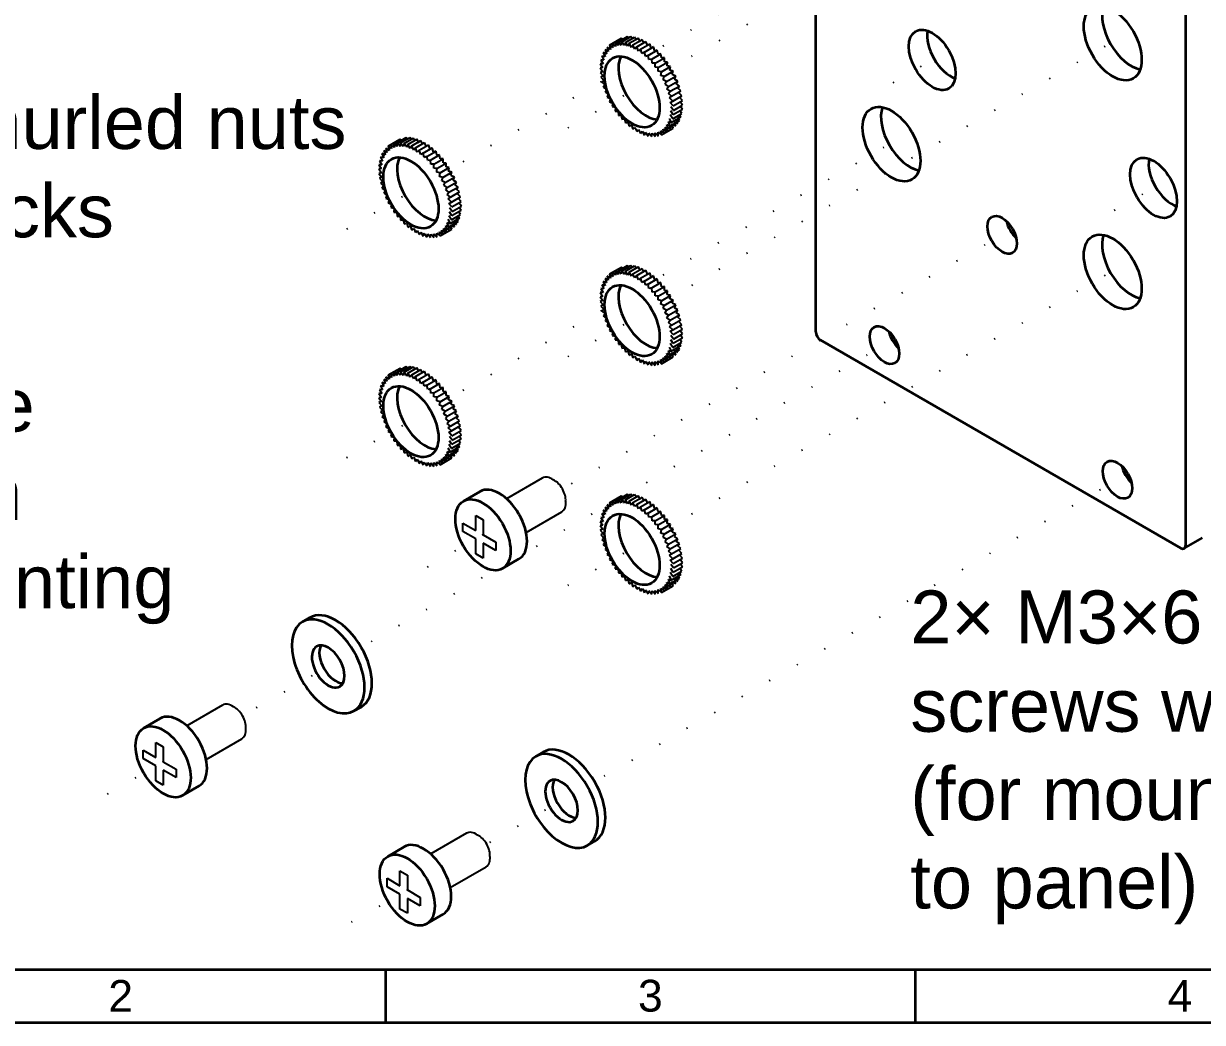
# Model space of a CAD drawing. Header units: millimetres. Extents: x 10 to 410, y 10 to 287.
# Drawn here: x 80.8 to 192.1, y 10 to 104.3 of the extents above; entities that cross this region are included whole.
import ezdxf

# ---------------------------------------------------------------- set-up
doc = ezdxf.new("R2010")
doc.units = ezdxf.units.MM
doc.linetypes.add('ACAD_ISO07W100', pattern=[3, 0.1, -2.9])
for name, color, linetype, lineweight, true_color in [('assembly lines', 14, 'ACAD_ISO07W100', 25, 0x800000), ('details', 7, 'Continuous', 25, 0x000000), ('frame', 5, 'Continuous', 35, 0x0000ff), ('holes', 7, 'Continuous', 35, 0x000000), ('notes', 94, 'Continuous', 25, 0x008000), ('outlines', 7, 'Continuous', 35, 0x000000)]:
    doc.layers.add(name, color=color, linetype=linetype, lineweight=lineweight, true_color=true_color)
doc.styles.add('textstyle14', font='')
doc.styles.add('textstyle16', font='')
doc.styles.add('textstyle18', font='')
doc.styles.add('textstyle31', font='')
doc.styles.add('textstyle32', font='')
doc.styles.add('textstyle33', font='')
doc.styles.get('textstyle14').set_extended_font_data('Nimbus Sans L')
doc.styles.get('textstyle16').set_extended_font_data('Nimbus Sans L')
doc.styles.get('textstyle18').set_extended_font_data('Nimbus Sans L')
doc.styles.get('textstyle31').set_extended_font_data('Nimbus Sans L')
doc.styles.get('textstyle32').set_extended_font_data('Nimbus Sans L')
doc.styles.get('textstyle33').set_extended_font_data('Nimbus Sans L')

msp = doc.modelspace()

# ---------------------------------------------------------------- linework, layer by layer
at = {"layer": 'assembly lines'}
for p, q in [((185.53, 125.19), (141.87, 99.98)), ((164.65, 115.66), (140.41, 101.66)), ((185.53, 103.6), (141.87, 78.38)), ((168.17, 101.72), (160.71, 97.42)), ((135.38, 98.76), (120.98, 90.44)), ((140.08, 98.94), (132.07, 94.32)), ((164.65, 94.07), (140.41, 80.07)), ((119.19, 89.41), (111.19, 84.79)), ((189.07, 89.65), (181.61, 85.35)), ((174.18, 84.87), (131.71, 60.35)), ((185.53, 82.01), (141.87, 56.79)), ((135.38, 77.17), (120.98, 68.85)), ((140.08, 77.35), (132.07, 72.73)), ((163.08, 74.47), (112.72, 45.39)), ((119.19, 67.82), (111.19, 63.2)), ((185.08, 61.77), (134.74, 32.71)), ((124.21, 56.02), (118.03, 52.45)), ((140.08, 55.76), (132.07, 51.14)), ((110.68, 44.22), (101.51, 38.93)), ((94.02, 34.6), (87.84, 31.03)), ((132.71, 31.53), (124.55, 26.83)), ((117.06, 22.5), (110.88, 18.93))]:
    msp.add_line(p, q, dxfattribs=at)
at = {"layer": 'details'}
for p, q in [((136.14, 102.22), (137.27, 102.87)), ((136.68, 102.47), (136.7, 102.1)), ((136.97, 102.17), (136.68, 102.47)), ((137.09, 102.32), (136.78, 102.53)), ((136.99, 102.52), (136.97, 102.17)), ((136.99, 102.52), (137.85, 103.02)), ((137.26, 102.19), (136.99, 102.52)), ((137.01, 102.72), (137.09, 102.32)), ((137.32, 102.48), (137.01, 102.72)), ((137.31, 102.52), (137.26, 102.19)), ((137.27, 102.87), (137.32, 102.48)), ((137.57, 102.6), (137.27, 102.87)), ((137.31, 102.52), (138.17, 103.02)), ((137.57, 102.17), (137.31, 102.52)), ((137.65, 102.48), (137.57, 102.17)), ((137.65, 102.48), (138.51, 102.98)), ((137.89, 102.11), (137.65, 102.48)), ((137.96, 102.9), (137.85, 103.02)), ((138, 102.39), (137.89, 102.11)), ((138, 102.39), (138.86, 102.89)), ((138.22, 102), (138, 102.39)), ((138.3, 102.86), (138.17, 103.02)), ((138.36, 102.24), (139.22, 102.74)), ((138.65, 102.76), (138.51, 102.98)), ((138.72, 102.06), (139.58, 102.56)), ((139.08, 102.5), (138.86, 102.89)), ((139.37, 102.44), (139.22, 102.74)), ((139.73, 102.2), (139.58, 102.56)), ((135.55, 101.51), (135.73, 101.11)), ((135.86, 101.38), (135.55, 101.51)), ((135.72, 101.79), (135.86, 101.38)), ((136.03, 101.62), (135.72, 101.79)), ((135.92, 102.03), (136.03, 101.62)), ((136.23, 101.82), (135.92, 102.03)), ((136.14, 102.22), (136.23, 101.82)), ((136.45, 101.98), (136.14, 102.22)), ((136.4, 102.37), (136.45, 101.98)), ((136.7, 102.1), (136.4, 102.37)), ((138.36, 102.24), (138.22, 102)), ((138.55, 101.85), (138.36, 102.24)), ((138.72, 102.06), (138.55, 101.85)), ((138.89, 101.65), (138.72, 102.06)), ((139.08, 101.83), (138.89, 101.65)), ((139.08, 101.83), (139.95, 102.33)), ((139.22, 101.42), (139.08, 101.83)), ((139.44, 101.55), (139.22, 101.42)), ((139.44, 101.55), (140.3, 102.05)), ((139.55, 101.15), (139.44, 101.55)), ((139.79, 101.24), (140.65, 101.74)), ((140.08, 101.92), (139.95, 102.33)), ((140.3, 102.05), (140.08, 101.92)), ((140.13, 100.9), (140.99, 101.4)), ((140.41, 101.65), (140.3, 102.05)), ((140.65, 101.74), (140.41, 101.65)), ((140.73, 101.35), (140.65, 101.74)), ((140.99, 101.4), (140.73, 101.35)), ((141.04, 101.01), (140.99, 101.4)), ((135.27, 100.46), (135.52, 100.1)), ((135.55, 100.46), (135.27, 100.46)), ((135.33, 100.84), (135.55, 100.46)), ((135.62, 100.8), (135.33, 100.84)), ((135.42, 101.19), (135.62, 100.8)), ((135.73, 101.11), (135.42, 101.19)), ((139.79, 101.24), (139.55, 101.15)), ((139.87, 100.85), (139.79, 101.24)), ((140.13, 100.9), (139.87, 100.85)), ((140.17, 100.51), (140.13, 100.9)), ((140.45, 100.52), (140.17, 100.51)), ((140.45, 100.52), (141.32, 101.02)), ((140.46, 100.15), (140.45, 100.52)), ((140.75, 100.12), (140.46, 100.15)), ((140.75, 100.12), (141.62, 100.62)), ((141.32, 101.02), (141.04, 101.01)), ((141.04, 99.69), (141.9, 100.19)), ((141.33, 100.65), (141.32, 101.02)), ((141.62, 100.62), (141.33, 100.65)), ((141.6, 100.27), (141.62, 100.62)), ((141.9, 100.19), (141.6, 100.27)), ((141.85, 99.86), (141.9, 100.19)), ((135.52, 100.1), (135.25, 100.06)), ((135.25, 100.06), (135.52, 99.71)), ((135.52, 99.71), (135.27, 99.63)), ((135.27, 99.63), (135.55, 99.31)), ((135.55, 99.31), (135.33, 99.18)), ((135.33, 99.18), (135.62, 98.89)), ((140.73, 99.77), (140.75, 100.12)), ((141.04, 99.69), (140.73, 99.77)), ((140.98, 99.36), (141.04, 99.69)), ((141.29, 99.25), (140.98, 99.36)), ((141.21, 98.95), (141.29, 99.25)), ((141.29, 99.25), (142.16, 99.75)), ((141.52, 98.79), (142.39, 99.29)), ((142.16, 99.75), (141.85, 99.86)), ((142.07, 99.45), (142.16, 99.75)), ((142.39, 99.29), (142.07, 99.45)), ((142.27, 99.02), (142.39, 99.29)), ((135.62, 98.89), (135.42, 98.72)), ((135.42, 98.72), (135.73, 98.46)), ((135.73, 98.46), (135.55, 98.26)), ((135.55, 98.26), (135.86, 98.03)), ((135.86, 98.03), (135.72, 97.79)), ((141.52, 98.79), (141.21, 98.95)), ((141.41, 98.52), (141.52, 98.79)), ((141.72, 98.32), (141.41, 98.52)), ((141.57, 98.09), (141.72, 98.32)), ((141.88, 97.86), (141.57, 98.09)), ((141.72, 98.32), (142.58, 98.82)), ((141.88, 97.86), (142.75, 98.36)), ((142.58, 98.82), (142.27, 99.02)), ((142.44, 98.59), (142.58, 98.82)), ((142.75, 98.36), (142.44, 98.59)), ((142.58, 98.16), (142.75, 98.36)), ((142.88, 97.89), (142.58, 98.16)), ((135.72, 97.79), (136.03, 97.59)), ((136.03, 97.59), (135.92, 97.32)), ((135.92, 97.32), (136.23, 97.17)), ((136.23, 97.17), (136.14, 96.87)), ((136.14, 96.87), (136.45, 96.75)), ((141.71, 97.66), (141.88, 97.86)), ((142.01, 97.39), (141.71, 97.66)), ((141.81, 97.23), (142.01, 97.39)), ((142.11, 96.93), (141.81, 97.23)), ((141.88, 96.81), (142.11, 96.93)), ((142.01, 97.39), (142.88, 97.89)), ((142.11, 96.93), (142.97, 97.43)), ((142.16, 96.49), (143.03, 96.99)), ((142.68, 97.73), (142.88, 97.89)), ((142.97, 97.43), (142.68, 97.73)), ((142.75, 97.31), (142.97, 97.43)), ((143.03, 96.99), (142.75, 97.31)), ((143.05, 96.56), (142.81, 96.86)), ((136.45, 96.75), (136.4, 96.42)), ((136.4, 96.42), (136.7, 96.35)), ((136.7, 96.35), (136.68, 96)), ((136.68, 96), (136.97, 95.96)), ((136.97, 95.96), (136.99, 95.59)), ((142.16, 96.49), (141.88, 96.81)), ((142.18, 96.06), (141.92, 96.4)), ((142.16, 95.65), (141.92, 96.02)), ((142.11, 95.27), (142.97, 95.77)), ((143.03, 96.15), (142.16, 95.65)), ((142.18, 96.06), (143.05, 96.56)), ((142.97, 95.77), (142.82, 96.03)), ((143.03, 96.15), (142.84, 96.44)), ((136.99, 95.59), (137.26, 95.6)), ((137.26, 95.6), (137.31, 95.22)), ((137.31, 95.22), (137.57, 95.27)), ((137.57, 95.27), (137.65, 94.87)), ((137.65, 94.87), (137.89, 94.96)), ((137.89, 94.96), (138, 94.56)), ((138, 94.56), (138.22, 94.69)), ((138.22, 94.69), (138.36, 94.29)), ((141.72, 94.32), (141.57, 94.73)), ((141.57, 94.73), (141.88, 94.6)), ((141.88, 94.6), (141.71, 95)), ((141.71, 95), (142.01, 94.92)), ((142.01, 94.92), (141.81, 95.31)), ((141.9, 94.25), (141.85, 94.63)), ((141.85, 94.63), (142.16, 94.39)), ((142.11, 95.27), (141.88, 95.65)), ((141.88, 94.6), (142.75, 95.1)), ((142.88, 95.42), (142.01, 94.92)), ((142.16, 94.39), (142.07, 94.79)), ((142.07, 94.79), (142.39, 94.59)), ((142.39, 94.59), (142.27, 94.99)), ((142.27, 94.99), (142.58, 94.82)), ((142.58, 94.82), (142.44, 95.23)), ((142.44, 95.23), (142.75, 95.1)), ((142.75, 95.1), (142.58, 95.5)), ((142.58, 95.5), (142.88, 95.42)), ((142.88, 95.42), (142.76, 95.65)), ((116.1, 92.99), (116.96, 93.49)), ((116.42, 92.99), (117.29, 93.49)), ((117.07, 93.37), (116.96, 93.49)), ((117.41, 93.33), (117.29, 93.49)), ((138.36, 94.29), (138.55, 94.46)), ((138.55, 94.46), (138.72, 94.06)), ((138.72, 94.06), (138.89, 94.26)), ((138.89, 94.26), (139.08, 93.87)), ((139.08, 93.87), (139.22, 94.11)), ((139.22, 94.11), (139.44, 93.73)), ((139.44, 93.73), (139.55, 94)), ((139.55, 94), (139.79, 93.63)), ((139.79, 93.63), (139.87, 93.94)), ((139.87, 93.94), (140.13, 93.59)), ((140.13, 93.59), (140.17, 93.92)), ((140.17, 93.92), (140.45, 93.59)), ((140.45, 93.59), (140.46, 93.95)), ((140.46, 93.95), (140.75, 93.64)), ((140.75, 93.64), (140.73, 94.02)), ((140.73, 94.02), (141.04, 93.75)), ((141.04, 93.75), (140.98, 94.13)), ((140.98, 94.13), (141.29, 93.89)), ((141.04, 93.75), (142.16, 94.39)), ((141.29, 93.89), (141.21, 94.29)), ((141.21, 94.29), (141.52, 94.09)), ((141.52, 94.09), (141.41, 94.49)), ((141.41, 94.49), (141.72, 94.32)), ((141.62, 94.14), (141.6, 94.52)), ((141.6, 94.52), (141.9, 94.25)), ((115.03, 92.5), (115.14, 92.09)), ((115.34, 92.29), (115.03, 92.5)), ((115.25, 92.69), (116.38, 93.34)), ((115.25, 92.69), (115.34, 92.29)), ((115.56, 92.45), (115.25, 92.69)), ((115.51, 92.84), (115.56, 92.45)), ((115.81, 92.57), (115.51, 92.84)), ((115.79, 92.94), (115.81, 92.57)), ((116.08, 92.64), (115.79, 92.94)), ((116.2, 92.79), (115.89, 93)), ((116.1, 92.99), (116.08, 92.64)), ((116.37, 92.66), (116.1, 92.99)), ((116.12, 93.19), (116.2, 92.79)), ((116.43, 92.95), (116.12, 93.19)), ((116.42, 92.99), (116.37, 92.66)), ((116.38, 93.34), (116.43, 92.95)), ((116.68, 93.07), (116.38, 93.34)), ((116.68, 92.64), (116.42, 92.99)), ((116.76, 92.95), (116.68, 92.64)), ((116.76, 92.95), (117.62, 93.45)), ((117, 92.58), (116.76, 92.95)), ((117.11, 92.85), (117, 92.58)), ((117.11, 92.85), (117.97, 93.35)), ((117.33, 92.47), (117.11, 92.85)), ((117.47, 92.71), (117.33, 92.47)), ((117.47, 92.71), (118.33, 93.21)), ((117.66, 92.32), (117.47, 92.71)), ((117.76, 93.23), (117.62, 93.45)), ((117.83, 92.53), (117.66, 92.32)), ((117.83, 92.53), (118.69, 93.03)), ((118, 92.12), (117.83, 92.53)), ((118.19, 92.97), (117.97, 93.35)), ((118.19, 92.3), (119.06, 92.8)), ((118.48, 92.91), (118.33, 93.21)), ((118.55, 92.02), (119.41, 92.52)), ((118.84, 92.67), (118.69, 93.03)), ((119.2, 92.39), (119.06, 92.8)), ((119.41, 92.52), (119.2, 92.39)), ((119.52, 92.12), (119.41, 92.52)), ((114.44, 91.31), (114.66, 90.93)), ((114.73, 91.27), (114.44, 91.31)), ((114.53, 91.66), (114.73, 91.27)), ((114.84, 91.58), (114.53, 91.66)), ((114.66, 91.98), (114.84, 91.58)), ((114.97, 91.85), (114.66, 91.98)), ((114.83, 92.26), (114.97, 91.85)), ((115.14, 92.09), (114.83, 92.26)), ((118.19, 92.3), (118, 92.12)), ((118.33, 91.89), (118.19, 92.3)), ((118.55, 92.02), (118.33, 91.89)), ((118.66, 91.62), (118.55, 92.02)), ((118.9, 91.71), (118.66, 91.62)), ((118.9, 91.71), (119.77, 92.21)), ((118.98, 91.32), (118.9, 91.71)), ((119.24, 91.37), (118.98, 91.32)), ((119.24, 91.37), (120.1, 91.87)), ((119.28, 90.98), (119.24, 91.37)), ((119.77, 92.21), (119.52, 92.12)), ((119.56, 90.99), (120.43, 91.49)), ((119.84, 91.82), (119.77, 92.21)), ((120.1, 91.87), (119.84, 91.82)), ((120.15, 91.48), (120.1, 91.87)), ((120.43, 91.49), (120.15, 91.48)), ((120.44, 91.12), (120.43, 91.49)), ((114.63, 90.57), (114.36, 90.53)), ((114.36, 90.53), (114.63, 90.18)), ((114.38, 90.93), (114.63, 90.57)), ((114.66, 90.93), (114.38, 90.93)), ((114.63, 90.18), (114.38, 90.1)), ((119.56, 90.99), (119.28, 90.98)), ((119.57, 90.62), (119.56, 90.99)), ((119.86, 90.59), (119.57, 90.62)), ((119.85, 90.24), (119.86, 90.59)), ((120.15, 90.16), (119.85, 90.24)), ((119.86, 90.59), (120.73, 91.09)), ((120.09, 89.83), (120.15, 90.16)), ((120.15, 90.16), (121.01, 90.66)), ((120.4, 89.72), (121.27, 90.22)), ((120.73, 91.09), (120.44, 91.12)), ((120.71, 90.74), (120.73, 91.09)), ((121.01, 90.66), (120.71, 90.74)), ((120.96, 90.33), (121.01, 90.66)), ((121.27, 90.22), (120.96, 90.33)), ((121.18, 89.92), (121.27, 90.22)), ((114.38, 90.1), (114.66, 89.77)), ((114.66, 89.77), (114.44, 89.65)), ((114.44, 89.65), (114.73, 89.36)), ((114.73, 89.36), (114.53, 89.19)), ((114.53, 89.19), (114.84, 88.93)), ((120.4, 89.72), (120.09, 89.83)), ((120.32, 89.42), (120.4, 89.72)), ((120.63, 89.26), (120.32, 89.42)), ((120.52, 88.99), (120.63, 89.26)), ((120.63, 89.26), (121.5, 89.76)), ((120.83, 88.79), (121.69, 89.29)), ((121.5, 89.76), (121.18, 89.92)), ((121.38, 89.49), (121.5, 89.76)), ((121.69, 89.29), (121.38, 89.49)), ((121.55, 89.06), (121.69, 89.29)), ((121.86, 88.83), (121.55, 89.06)), ((114.84, 88.93), (114.66, 88.73)), ((114.66, 88.73), (114.97, 88.49)), ((114.97, 88.49), (114.83, 88.26)), ((114.83, 88.26), (115.14, 88.06)), ((115.14, 88.06), (115.03, 87.79)), ((120.83, 88.79), (120.52, 88.99)), ((120.68, 88.56), (120.83, 88.79)), ((120.99, 88.33), (120.68, 88.56)), ((120.82, 88.13), (120.99, 88.33)), ((121.12, 87.86), (120.82, 88.13)), ((120.99, 88.33), (121.86, 88.83)), ((121.12, 87.86), (121.99, 88.36)), ((121.69, 88.63), (121.86, 88.83)), ((121.99, 88.36), (121.69, 88.63)), ((121.79, 88.2), (121.99, 88.36)), ((122.08, 87.9), (121.79, 88.2)), ((115.03, 87.79), (115.34, 87.64)), ((115.34, 87.64), (115.25, 87.34)), ((115.25, 87.34), (115.56, 87.22)), ((115.56, 87.22), (115.51, 86.89)), ((115.51, 86.89), (115.81, 86.82)), ((115.81, 86.82), (115.79, 86.47)), ((120.92, 87.7), (121.12, 87.86)), ((121.22, 87.4), (120.92, 87.7)), ((120.99, 87.28), (121.22, 87.4)), ((121.27, 86.96), (120.99, 87.28)), ((121.29, 86.53), (121.03, 86.87)), ((121.22, 87.4), (122.08, 87.9)), ((121.27, 86.96), (122.14, 87.46)), ((121.29, 86.53), (122.16, 87.03)), ((121.86, 87.78), (122.08, 87.9)), ((122.14, 87.46), (121.86, 87.78)), ((122.16, 87.03), (121.93, 87.33)), ((122.14, 86.62), (121.95, 86.9)), ((115.79, 86.47), (116.08, 86.43)), ((116.08, 86.43), (116.1, 86.06)), ((116.1, 86.06), (116.37, 86.07)), ((116.37, 86.07), (116.42, 85.69)), ((116.42, 85.69), (116.68, 85.74)), ((116.68, 85.74), (116.76, 85.34)), ((121.12, 85.39), (120.92, 85.78)), ((121.22, 85.74), (120.99, 86.12)), ((121.27, 86.12), (121.03, 86.49)), ((121.99, 85.89), (121.12, 85.39)), ((121.22, 85.74), (122.08, 86.24)), ((122.14, 86.62), (121.27, 86.12)), ((121.69, 85.29), (121.55, 85.7)), ((121.55, 85.7), (121.86, 85.57)), ((121.86, 85.57), (121.69, 85.97)), ((121.69, 85.97), (121.99, 85.89)), ((121.99, 85.89), (121.87, 86.12)), ((122.08, 86.24), (121.93, 86.5)), ((116.76, 85.34), (117, 85.43)), ((117, 85.43), (117.11, 85.03)), ((117.11, 85.03), (117.33, 85.16)), ((117.33, 85.16), (117.47, 84.76)), ((117.47, 84.76), (117.66, 84.93)), ((117.66, 84.93), (117.83, 84.53)), ((117.83, 84.53), (118, 84.73)), ((118, 84.73), (118.19, 84.34)), ((118.19, 84.34), (118.33, 84.58)), ((118.33, 84.58), (118.55, 84.2)), ((120.15, 84.22), (120.09, 84.6)), ((120.09, 84.6), (120.4, 84.36)), ((120.15, 84.22), (121.27, 84.86)), ((120.4, 84.36), (120.32, 84.76)), ((120.32, 84.76), (120.63, 84.56)), ((120.63, 84.56), (120.52, 84.96)), ((120.52, 84.96), (120.83, 84.79)), ((120.83, 84.79), (120.68, 85.2)), ((120.68, 85.2), (120.99, 85.07)), ((120.73, 84.61), (120.71, 84.99)), ((120.71, 84.99), (121.01, 84.72)), ((120.99, 85.07), (120.82, 85.47)), ((120.82, 85.47), (121.12, 85.39)), ((121.01, 84.72), (120.96, 85.1)), ((120.96, 85.1), (121.27, 84.86)), ((120.99, 85.07), (121.86, 85.57)), ((121.27, 84.86), (121.18, 85.26)), ((121.18, 85.26), (121.5, 85.06)), ((121.5, 85.06), (121.38, 85.46)), ((121.38, 85.46), (121.69, 85.29)), ((118.55, 84.2), (118.66, 84.47)), ((118.66, 84.47), (118.9, 84.1)), ((118.9, 84.1), (118.98, 84.41)), ((118.98, 84.41), (119.24, 84.06)), ((119.24, 84.06), (119.28, 84.39)), ((119.28, 84.39), (119.56, 84.06)), ((119.56, 84.06), (119.57, 84.42)), ((119.57, 84.42), (119.86, 84.11)), ((119.86, 84.11), (119.85, 84.49)), ((119.85, 84.49), (120.15, 84.22)), ((136.14, 80.63), (137.27, 81.28)), ((136.99, 80.93), (137.85, 81.43)), ((137.27, 81.28), (137.32, 80.89)), ((137.57, 81.01), (137.27, 81.28)), ((137.31, 80.93), (138.17, 81.43)), ((137.65, 80.89), (138.51, 81.39)), ((137.96, 81.31), (137.85, 81.43)), ((138, 80.79), (138.86, 81.29)), ((138.3, 81.27), (138.17, 81.43)), ((138.65, 81.17), (138.51, 81.39)), ((139.08, 80.91), (138.86, 81.29)), ((135.72, 80.2), (135.86, 79.79)), ((136.03, 80.03), (135.72, 80.2)), ((135.92, 80.44), (136.03, 80.03)), ((136.23, 80.23), (135.92, 80.44)), ((136.14, 80.63), (136.23, 80.23)), ((136.45, 80.39), (136.14, 80.63)), ((136.4, 80.78), (136.45, 80.39)), ((136.7, 80.51), (136.4, 80.78)), ((136.68, 80.88), (136.7, 80.51)), ((136.97, 80.58), (136.68, 80.88)), ((137.09, 80.73), (136.78, 80.94)), ((136.99, 80.93), (136.97, 80.58)), ((137.26, 80.6), (136.99, 80.93)), ((137.01, 81.13), (137.09, 80.73)), ((137.32, 80.89), (137.01, 81.13)), ((137.31, 80.93), (137.26, 80.6)), ((137.57, 80.58), (137.31, 80.93)), ((137.65, 80.89), (137.57, 80.58)), ((137.89, 80.52), (137.65, 80.89)), ((138, 80.79), (137.89, 80.52)), ((138.22, 80.41), (138, 80.79)), ((138.36, 80.65), (138.22, 80.41)), ((138.36, 80.65), (139.22, 81.15)), ((138.55, 80.26), (138.36, 80.65)), ((138.72, 80.47), (138.55, 80.26)), ((138.72, 80.47), (139.58, 80.97)), ((138.89, 80.06), (138.72, 80.47)), ((139.08, 80.24), (138.89, 80.06)), ((139.08, 80.24), (139.95, 80.74)), ((139.22, 79.83), (139.08, 80.24)), ((139.37, 80.84), (139.22, 81.15)), ((139.44, 79.96), (140.3, 80.46)), ((139.73, 80.61), (139.58, 80.97)), ((139.79, 79.65), (140.65, 80.15)), ((140.08, 80.33), (139.95, 80.74)), ((140.3, 80.46), (140.08, 80.33)), ((140.41, 80.06), (140.3, 80.46)), ((140.65, 80.15), (140.41, 80.06)), ((140.73, 79.76), (140.65, 80.15)), ((135.33, 79.25), (135.55, 78.87)), ((135.62, 79.21), (135.33, 79.25)), ((135.42, 79.6), (135.62, 79.21)), ((135.73, 79.52), (135.42, 79.6)), ((135.55, 79.92), (135.73, 79.52)), ((135.86, 79.79), (135.55, 79.92)), ((139.44, 79.96), (139.22, 79.83)), ((139.55, 79.56), (139.44, 79.96)), ((139.79, 79.65), (139.55, 79.56)), ((139.87, 79.26), (139.79, 79.65)), ((140.13, 79.31), (139.87, 79.26)), ((140.13, 79.31), (140.99, 79.81)), ((140.17, 78.92), (140.13, 79.31)), ((140.45, 78.93), (141.32, 79.43)), ((140.99, 79.81), (140.73, 79.76)), ((140.75, 78.53), (141.62, 79.03)), ((141.04, 79.42), (140.99, 79.81)), ((141.32, 79.43), (141.04, 79.42)), ((141.33, 79.06), (141.32, 79.43)), ((141.62, 79.03), (141.33, 79.06)), ((141.6, 78.68), (141.62, 79.03)), ((135.52, 78.51), (135.25, 78.47)), ((135.25, 78.47), (135.52, 78.12)), ((135.27, 78.87), (135.52, 78.51)), ((135.55, 78.87), (135.27, 78.87)), ((135.52, 78.12), (135.27, 78.04)), ((135.27, 78.04), (135.55, 77.71)), ((140.45, 78.93), (140.17, 78.92)), ((140.46, 78.56), (140.45, 78.93)), ((140.75, 78.53), (140.46, 78.56)), ((140.73, 78.18), (140.75, 78.53)), ((141.04, 78.1), (140.73, 78.18)), ((140.98, 77.77), (141.04, 78.1)), ((141.04, 78.1), (141.9, 78.6)), ((141.29, 77.66), (142.16, 78.16)), ((141.9, 78.6), (141.6, 78.68)), ((141.85, 78.27), (141.9, 78.6)), ((142.16, 78.16), (141.85, 78.27)), ((142.07, 77.86), (142.16, 78.16)), ((135.55, 77.71), (135.33, 77.59)), ((135.33, 77.59), (135.62, 77.3)), ((135.62, 77.3), (135.42, 77.13)), ((135.42, 77.13), (135.73, 76.87)), ((135.73, 76.87), (135.55, 76.67)), ((141.29, 77.66), (140.98, 77.77)), ((141.21, 77.36), (141.29, 77.66)), ((141.52, 77.2), (141.21, 77.36)), ((141.41, 76.93), (141.52, 77.2)), ((141.72, 76.73), (141.41, 76.93)), ((141.52, 77.2), (142.39, 77.7)), ((141.72, 76.73), (142.58, 77.23)), ((142.39, 77.7), (142.07, 77.86)), ((142.27, 77.43), (142.39, 77.7)), ((142.58, 77.23), (142.27, 77.43)), ((142.44, 77), (142.58, 77.23)), ((142.75, 76.77), (142.44, 77)), ((135.55, 76.67), (135.86, 76.43)), ((135.86, 76.43), (135.72, 76.2)), ((135.72, 76.2), (136.03, 76)), ((136.03, 76), (135.92, 75.73)), ((135.92, 75.73), (136.23, 75.58)), ((141.57, 76.5), (141.72, 76.73)), ((141.88, 76.27), (141.57, 76.5)), ((141.71, 76.06), (141.88, 76.27)), ((142.01, 75.8), (141.71, 76.06)), ((141.81, 75.64), (142.01, 75.8)), ((141.88, 76.27), (142.75, 76.77)), ((142.01, 75.8), (142.88, 76.3)), ((142.11, 75.34), (142.97, 75.84)), ((142.58, 76.56), (142.75, 76.77)), ((142.88, 76.3), (142.58, 76.56)), ((142.68, 76.14), (142.88, 76.3)), ((142.97, 75.84), (142.68, 76.14)), ((142.75, 75.72), (142.97, 75.84)), ((143.03, 75.4), (142.75, 75.72)), ((136.23, 75.58), (136.14, 75.28)), ((136.14, 75.28), (136.45, 75.16)), ((136.45, 75.16), (136.4, 74.83)), ((136.4, 74.83), (136.7, 74.75)), ((136.7, 74.75), (136.68, 74.41)), ((142.11, 75.34), (141.81, 75.64)), ((141.88, 75.22), (142.11, 75.34)), ((142.16, 74.9), (141.88, 75.22)), ((142.18, 74.47), (141.92, 74.81)), ((142.16, 74.9), (143.03, 75.4)), ((143.03, 74.56), (142.16, 74.06)), ((142.18, 74.47), (143.05, 74.97)), ((143.05, 74.97), (142.81, 75.27)), ((143.03, 74.56), (142.84, 74.84)), ((136.68, 74.41), (136.97, 74.37)), ((136.97, 74.37), (136.99, 74)), ((136.99, 74), (137.26, 74.01)), ((137.26, 74.01), (137.31, 73.63)), ((137.31, 73.63), (137.57, 73.67)), ((137.57, 73.67), (137.65, 73.28)), ((142.01, 73.33), (141.81, 73.72)), ((142.11, 73.68), (141.88, 74.06)), ((141.88, 73.01), (142.75, 73.51)), ((142.16, 74.06), (141.92, 74.42)), ((142.88, 73.83), (142.01, 73.33)), ((142.11, 73.68), (142.97, 74.18)), ((142.58, 73.23), (142.44, 73.64)), ((142.44, 73.64), (142.75, 73.51)), ((142.75, 73.51), (142.58, 73.91)), ((142.58, 73.91), (142.88, 73.83)), ((142.88, 73.83), (142.76, 74.06)), ((142.97, 74.18), (142.82, 74.44)), ((137.65, 73.28), (137.89, 73.37)), ((137.89, 73.37), (138, 72.97)), ((138, 72.97), (138.22, 73.1)), ((138.22, 73.1), (138.36, 72.7)), ((138.36, 72.7), (138.55, 72.87)), ((138.55, 72.87), (138.72, 72.47)), ((138.72, 72.47), (138.89, 72.67)), ((138.89, 72.67), (139.08, 72.28)), ((139.08, 72.28), (139.22, 72.52)), ((139.22, 72.52), (139.44, 72.14)), ((139.44, 72.14), (139.55, 72.41)), ((139.55, 72.41), (139.79, 72.04)), ((139.79, 72.04), (139.87, 72.35)), ((139.87, 72.35), (140.13, 72)), ((140.45, 72), (140.46, 72.36)), ((140.46, 72.36), (140.75, 72.05)), ((140.75, 72.05), (140.73, 72.43)), ((140.73, 72.43), (141.04, 72.16)), ((141.04, 72.16), (140.98, 72.54)), ((140.98, 72.54), (141.29, 72.3)), ((141.04, 72.16), (142.16, 72.8)), ((141.29, 72.3), (141.21, 72.7)), ((141.21, 72.7), (141.52, 72.5)), ((141.52, 72.5), (141.41, 72.9)), ((141.41, 72.9), (141.72, 72.73)), ((141.72, 72.73), (141.57, 73.14)), ((141.57, 73.14), (141.88, 73.01)), ((141.62, 72.55), (141.6, 72.93)), ((141.6, 72.93), (141.9, 72.66)), ((141.88, 73.01), (141.71, 73.41)), ((141.71, 73.41), (142.01, 73.33)), ((141.9, 72.66), (141.85, 73.04)), ((141.85, 73.04), (142.16, 72.8)), ((142.16, 72.8), (142.07, 73.2)), ((142.07, 73.2), (142.39, 73)), ((142.39, 73), (142.27, 73.4)), ((142.27, 73.4), (142.58, 73.23)), ((115.25, 71.1), (116.38, 71.75)), ((115.51, 71.25), (115.56, 70.86)), ((115.81, 70.98), (115.51, 71.25)), ((115.79, 71.35), (115.81, 70.98)), ((116.08, 71.05), (115.79, 71.35)), ((116.2, 71.2), (115.89, 71.41)), ((116.1, 71.4), (116.08, 71.05)), ((116.1, 71.4), (116.96, 71.9)), ((116.37, 71.07), (116.1, 71.4)), ((116.12, 71.6), (116.2, 71.2)), ((116.43, 71.36), (116.12, 71.6)), ((116.42, 71.4), (116.37, 71.07)), ((116.38, 71.75), (116.43, 71.36)), ((116.68, 71.48), (116.38, 71.75)), ((116.42, 71.4), (117.29, 71.9)), ((116.68, 71.05), (116.42, 71.4)), ((116.76, 71.36), (116.68, 71.05)), ((116.76, 71.36), (117.62, 71.86)), ((117, 70.99), (116.76, 71.36)), ((117.07, 71.78), (116.96, 71.9)), ((117.11, 71.26), (117, 70.99)), ((117.11, 71.26), (117.97, 71.76)), ((117.33, 70.88), (117.11, 71.26)), ((117.41, 71.74), (117.29, 71.9)), ((117.47, 71.12), (118.33, 71.62)), ((117.76, 71.64), (117.62, 71.86)), ((117.83, 70.94), (118.69, 71.44)), ((118.19, 71.38), (117.97, 71.76)), ((118.48, 71.31), (118.33, 71.62)), ((118.84, 71.08), (118.69, 71.44)), ((140.13, 72), (140.17, 72.33)), ((140.17, 72.33), (140.45, 72)), ((114.66, 70.39), (114.84, 69.99)), ((114.97, 70.26), (114.66, 70.39)), ((114.83, 70.67), (114.97, 70.26)), ((115.14, 70.5), (114.83, 70.67)), ((115.03, 70.91), (115.14, 70.5)), ((115.34, 70.7), (115.03, 70.91)), ((115.25, 71.1), (115.34, 70.7)), ((115.56, 70.86), (115.25, 71.1)), ((117.47, 71.12), (117.33, 70.88)), ((117.66, 70.73), (117.47, 71.12)), ((117.83, 70.94), (117.66, 70.73)), ((118, 70.53), (117.83, 70.94)), ((118.19, 70.7), (118, 70.53)), ((118.19, 70.7), (119.06, 71.2)), ((118.33, 70.3), (118.19, 70.7)), ((118.55, 70.43), (118.33, 70.3)), ((118.55, 70.43), (119.41, 70.93)), ((118.66, 70.03), (118.55, 70.43)), ((118.9, 70.12), (118.66, 70.03)), ((118.9, 70.12), (119.77, 70.62)), ((118.98, 69.73), (118.9, 70.12)), ((119.2, 70.8), (119.06, 71.2)), ((119.41, 70.93), (119.2, 70.8)), ((119.24, 69.78), (120.1, 70.28)), ((119.52, 70.53), (119.41, 70.93)), ((119.77, 70.62), (119.52, 70.53)), ((119.84, 70.23), (119.77, 70.62)), ((120.1, 70.28), (119.84, 70.23)), ((120.15, 69.89), (120.1, 70.28)), ((114.38, 69.34), (114.63, 68.98)), ((114.66, 69.34), (114.38, 69.34)), ((114.44, 69.72), (114.66, 69.34)), ((114.73, 69.68), (114.44, 69.72)), ((114.53, 70.07), (114.73, 69.68)), ((114.84, 69.99), (114.53, 70.07)), ((119.24, 69.78), (118.98, 69.73)), ((119.28, 69.39), (119.24, 69.78)), ((119.56, 69.4), (119.28, 69.39)), ((119.56, 69.4), (120.43, 69.9)), ((119.57, 69.03), (119.56, 69.4)), ((119.86, 69), (119.57, 69.03)), ((119.85, 68.65), (119.86, 69)), ((119.86, 69), (120.73, 69.5)), ((120.43, 69.9), (120.15, 69.89)), ((120.15, 68.57), (121.01, 69.07)), ((120.44, 69.53), (120.43, 69.9)), ((120.73, 69.5), (120.44, 69.53)), ((120.71, 69.15), (120.73, 69.5)), ((121.01, 69.07), (120.71, 69.15)), ((120.96, 68.74), (121.01, 69.07)), ((114.63, 68.98), (114.36, 68.94)), ((114.36, 68.94), (114.63, 68.59)), ((114.63, 68.59), (114.38, 68.51)), ((114.38, 68.51), (114.66, 68.18)), ((114.66, 68.18), (114.44, 68.06)), ((114.44, 68.06), (114.73, 67.77)), ((120.15, 68.57), (119.85, 68.65)), ((120.09, 68.24), (120.15, 68.57)), ((120.4, 68.13), (120.09, 68.24)), ((120.32, 67.83), (120.4, 68.13)), ((120.4, 68.13), (121.27, 68.63)), ((120.63, 67.67), (121.5, 68.17)), ((121.27, 68.63), (120.96, 68.74)), ((121.18, 68.33), (121.27, 68.63)), ((121.5, 68.17), (121.18, 68.33)), ((121.38, 67.9), (121.5, 68.17)), ((121.69, 67.7), (121.38, 67.9)), ((114.73, 67.77), (114.53, 67.6)), ((114.53, 67.6), (114.84, 67.34)), ((114.84, 67.34), (114.66, 67.14)), ((114.66, 67.14), (114.97, 66.9)), ((114.97, 66.9), (114.83, 66.67)), ((120.63, 67.67), (120.32, 67.83)), ((120.52, 67.4), (120.63, 67.67)), ((120.83, 67.2), (120.52, 67.4)), ((120.68, 66.97), (120.83, 67.2)), ((120.99, 66.74), (120.68, 66.97)), ((120.83, 67.2), (121.69, 67.7)), ((120.99, 66.74), (121.86, 67.24)), ((121.12, 66.27), (121.99, 66.77)), ((121.55, 67.47), (121.69, 67.7)), ((121.86, 67.24), (121.55, 67.47)), ((121.69, 67.03), (121.86, 67.24)), ((121.99, 66.77), (121.69, 67.03)), ((121.79, 66.61), (121.99, 66.77)), ((114.83, 66.67), (115.14, 66.47)), ((115.14, 66.47), (115.03, 66.2)), ((115.03, 66.2), (115.34, 66.04)), ((115.34, 66.04), (115.25, 65.75)), ((115.25, 65.75), (115.56, 65.63)), ((120.82, 66.53), (120.99, 66.74)), ((121.12, 66.27), (120.82, 66.53)), ((120.92, 66.11), (121.12, 66.27)), ((121.22, 65.81), (120.92, 66.11)), ((120.99, 65.69), (121.22, 65.81)), ((121.27, 65.36), (120.99, 65.69)), ((121.22, 65.81), (122.08, 66.31)), ((121.27, 65.36), (122.14, 65.86)), ((122.08, 66.31), (121.79, 66.61)), ((121.86, 66.19), (122.08, 66.31)), ((122.14, 65.86), (121.86, 66.19)), ((122.16, 65.44), (121.93, 65.74)), ((115.56, 65.63), (115.51, 65.3)), ((115.51, 65.3), (115.81, 65.22)), ((115.81, 65.22), (115.79, 64.88)), ((115.79, 64.88), (116.08, 64.84)), ((116.08, 64.84), (116.1, 64.47)), ((121.29, 64.94), (121.03, 65.28)), ((121.27, 64.53), (121.03, 64.89)), ((121.22, 64.15), (122.08, 64.65)), ((122.14, 65.03), (121.27, 64.53)), ((121.29, 64.94), (122.16, 65.44)), ((122.08, 64.65), (121.93, 64.91)), ((122.14, 65.03), (121.95, 65.31)), ((116.1, 64.47), (116.37, 64.48)), ((116.37, 64.48), (116.42, 64.09)), ((116.42, 64.09), (116.68, 64.14)), ((116.68, 64.14), (116.76, 63.75)), ((116.76, 63.75), (117, 63.84)), ((117, 63.84), (117.11, 63.44)), ((117.11, 63.44), (117.33, 63.57)), ((117.33, 63.57), (117.47, 63.17)), ((120.83, 63.2), (120.68, 63.61)), ((120.68, 63.61), (120.99, 63.48)), ((120.99, 63.48), (120.82, 63.88)), ((120.82, 63.88), (121.12, 63.8)), ((121.12, 63.8), (120.92, 64.19)), ((121.01, 63.12), (120.96, 63.51)), ((120.96, 63.51), (121.27, 63.27)), ((121.22, 64.15), (120.99, 64.53)), ((120.99, 63.48), (121.86, 63.98)), ((121.99, 64.3), (121.12, 63.8)), ((121.27, 63.27), (121.18, 63.67)), ((121.18, 63.67), (121.5, 63.47)), ((121.5, 63.47), (121.38, 63.87)), ((121.38, 63.87), (121.69, 63.7)), ((121.69, 63.7), (121.55, 64.11)), ((121.55, 64.11), (121.86, 63.98)), ((121.86, 63.98), (121.69, 64.38)), ((121.69, 64.38), (121.99, 64.3)), ((121.99, 64.3), (121.87, 64.53)), ((117.47, 63.17), (117.66, 63.34)), ((117.66, 63.34), (117.83, 62.94)), ((117.83, 62.94), (118, 63.14)), ((118, 63.14), (118.19, 62.75)), ((118.19, 62.75), (118.33, 62.99)), ((118.33, 62.99), (118.55, 62.61)), ((118.55, 62.61), (118.66, 62.88)), ((118.66, 62.88), (118.9, 62.51)), ((118.9, 62.51), (118.98, 62.82)), ((118.98, 62.82), (119.24, 62.47)), ((119.24, 62.47), (119.28, 62.8)), ((119.28, 62.8), (119.56, 62.47)), ((119.56, 62.47), (119.57, 62.82)), ((119.57, 62.82), (119.86, 62.52)), ((119.86, 62.52), (119.85, 62.9)), ((119.85, 62.9), (120.15, 62.62)), ((120.15, 62.62), (120.09, 63.01)), ((120.09, 63.01), (120.4, 62.77)), ((120.15, 62.62), (121.27, 63.27)), ((120.4, 62.77), (120.32, 63.17)), ((120.32, 63.17), (120.63, 62.97)), ((120.63, 62.97), (120.52, 63.37)), ((120.52, 63.37), (120.83, 63.2)), ((120.73, 63.02), (120.71, 63.4)), ((120.71, 63.4), (121.01, 63.12)), ((129.8, 61.37), (126.43, 59.42)), ((136.14, 59.04), (137.27, 59.69)), ((136.14, 59.04), (136.23, 58.64)), ((136.45, 58.8), (136.14, 59.04)), ((136.4, 59.19), (136.45, 58.8)), ((136.7, 58.92), (136.4, 59.19)), ((136.68, 59.29), (136.7, 58.92)), ((136.97, 58.99), (136.68, 59.29)), ((137.09, 59.14), (136.78, 59.34)), ((136.99, 59.34), (136.97, 58.99)), ((136.99, 59.34), (137.85, 59.84)), ((137.26, 59.01), (136.99, 59.34)), ((137.01, 59.54), (137.09, 59.14)), ((137.32, 59.3), (137.01, 59.54)), ((137.31, 59.34), (137.26, 59.01)), ((137.27, 59.69), (137.32, 59.3)), ((137.57, 59.42), (137.27, 59.69)), ((137.31, 59.34), (138.17, 59.84)), ((137.57, 58.99), (137.31, 59.34)), ((137.65, 59.3), (137.57, 58.99)), ((137.65, 59.3), (138.51, 59.8)), ((137.89, 58.93), (137.65, 59.3)), ((137.96, 59.72), (137.85, 59.84)), ((138, 59.2), (137.89, 58.93)), ((138, 59.2), (138.86, 59.7)), ((138.22, 58.82), (138, 59.2)), ((138.3, 59.67), (138.17, 59.84)), ((138.36, 59.06), (138.22, 58.82)), ((138.36, 59.06), (139.22, 59.56)), ((138.55, 58.67), (138.36, 59.06)), ((138.65, 59.58), (138.51, 59.8)), ((138.72, 58.88), (139.58, 59.38)), ((139.08, 59.32), (138.86, 59.7)), ((139.08, 58.64), (139.95, 59.14)), ((139.37, 59.25), (139.22, 59.56)), ((139.73, 59.02), (139.58, 59.38)), ((140.08, 58.74), (139.95, 59.14)), ((128.27, 56.24), (131.64, 58.19)), ((135.42, 58.01), (135.62, 57.62)), ((135.73, 57.93), (135.42, 58.01)), ((135.55, 58.33), (135.73, 57.93)), ((135.86, 58.2), (135.55, 58.33)), ((135.72, 58.61), (135.86, 58.2)), ((136.03, 58.44), (135.72, 58.61)), ((135.92, 58.84), (136.03, 58.44)), ((136.23, 58.64), (135.92, 58.84)), ((138.72, 58.88), (138.55, 58.67)), ((138.89, 58.47), (138.72, 58.88)), ((139.08, 58.64), (138.89, 58.47)), ((139.22, 58.24), (139.08, 58.64)), ((139.44, 58.37), (139.22, 58.24)), ((139.44, 58.37), (140.3, 58.87)), ((139.55, 57.97), (139.44, 58.37)), ((139.79, 58.06), (139.55, 57.97)), ((139.79, 58.06), (140.65, 58.56)), ((139.87, 57.67), (139.79, 58.06)), ((140.3, 58.87), (140.08, 58.74)), ((140.13, 57.72), (140.99, 58.22)), ((140.41, 58.47), (140.3, 58.87)), ((140.65, 58.56), (140.41, 58.47)), ((140.73, 58.17), (140.65, 58.56)), ((140.99, 58.22), (140.73, 58.17)), ((141.04, 57.83), (140.99, 58.22)), ((122.31, 56.32), (122.31, 57.12)), ((122.31, 57.12), (123.52, 56.42)), ((123.52, 57.82), (124.21, 57.42)), ((123.52, 56.42), (123.52, 57.82)), ((124.21, 57.42), (124.21, 56.02)), ((135.52, 56.92), (135.25, 56.88)), ((135.25, 56.88), (135.52, 56.53)), ((135.27, 57.28), (135.52, 56.92)), ((135.55, 57.28), (135.27, 57.28)), ((135.33, 57.66), (135.55, 57.28)), ((135.62, 57.62), (135.33, 57.66)), ((140.13, 57.72), (139.87, 57.67)), ((140.17, 57.33), (140.13, 57.72)), ((140.45, 57.34), (140.17, 57.33)), ((140.45, 57.34), (141.32, 57.84)), ((140.46, 56.97), (140.45, 57.34)), ((140.75, 56.94), (140.46, 56.97)), ((140.73, 56.59), (140.75, 56.94)), ((140.75, 56.94), (141.62, 57.44)), ((141.32, 57.84), (141.04, 57.83)), ((141.04, 56.51), (141.9, 57.01)), ((141.33, 57.47), (141.32, 57.84)), ((141.62, 57.44), (141.33, 57.47)), ((141.6, 57.09), (141.62, 57.44)), ((141.9, 57.01), (141.6, 57.09)), ((141.85, 56.68), (141.9, 57.01)), ((123.52, 55.62), (122.31, 56.32)), ((124.21, 56.02), (125.42, 55.32)), ((135.52, 56.53), (135.27, 56.45)), ((135.27, 56.45), (135.55, 56.12)), ((135.55, 56.12), (135.33, 56)), ((135.33, 56), (135.62, 55.7)), ((135.62, 55.7), (135.42, 55.54)), ((141.04, 56.51), (140.73, 56.59)), ((140.98, 56.18), (141.04, 56.51)), ((141.29, 56.07), (140.98, 56.18)), ((141.21, 55.77), (141.29, 56.07)), ((141.52, 55.61), (141.21, 55.77)), ((141.29, 56.07), (142.16, 56.57)), ((141.52, 55.61), (142.39, 56.11)), ((141.72, 55.14), (142.58, 55.64)), ((142.16, 56.57), (141.85, 56.68)), ((142.07, 56.27), (142.16, 56.57)), ((142.39, 56.11), (142.07, 56.27)), ((142.27, 55.84), (142.39, 56.11)), ((142.58, 55.64), (142.27, 55.84)), ((142.44, 55.41), (142.58, 55.64)), ((123.52, 54.22), (123.52, 55.62)), ((125.42, 54.52), (124.21, 55.22)), ((124.21, 55.22), (124.21, 53.82)), ((125.42, 55.32), (125.42, 54.52)), ((135.42, 55.54), (135.73, 55.28)), ((135.73, 55.28), (135.55, 55.08)), ((135.55, 55.08), (135.86, 54.84)), ((135.86, 54.84), (135.72, 54.61)), ((135.72, 54.61), (136.03, 54.41)), ((141.41, 55.34), (141.52, 55.61)), ((141.72, 55.14), (141.41, 55.34)), ((141.57, 54.91), (141.72, 55.14)), ((141.88, 54.68), (141.57, 54.91)), ((141.71, 54.47), (141.88, 54.68)), ((141.88, 54.68), (142.75, 55.18)), ((142.01, 54.21), (142.88, 54.71)), ((142.75, 55.18), (142.44, 55.41)), ((142.58, 54.97), (142.75, 55.18)), ((142.88, 54.71), (142.58, 54.97)), ((142.68, 54.55), (142.88, 54.71)), ((142.97, 54.25), (142.68, 54.55)), ((124.21, 53.82), (123.52, 54.22)), ((136.03, 54.41), (135.92, 54.14)), ((135.92, 54.14), (136.23, 53.98)), ((136.23, 53.98), (136.14, 53.69)), ((136.14, 53.69), (136.45, 53.57)), ((136.45, 53.57), (136.4, 53.24)), ((142.01, 54.21), (141.71, 54.47)), ((141.81, 54.05), (142.01, 54.21)), ((142.11, 53.75), (141.81, 54.05)), ((141.88, 53.63), (142.11, 53.75)), ((142.16, 53.3), (141.88, 53.63)), ((142.11, 53.75), (142.97, 54.25)), ((142.16, 53.3), (143.03, 53.8)), ((142.75, 54.13), (142.97, 54.25)), ((143.03, 53.8), (142.75, 54.13)), ((143.05, 53.38), (142.81, 53.68)), ((136.4, 53.24), (136.7, 53.16)), ((136.7, 53.16), (136.68, 52.81)), ((136.68, 52.81), (136.97, 52.78)), ((136.97, 52.78), (136.99, 52.41)), ((136.99, 52.41), (137.26, 52.42)), ((137.26, 52.42), (137.31, 52.03)), ((142.11, 52.09), (141.88, 52.47)), ((142.18, 52.88), (141.92, 53.22)), ((142.16, 52.47), (141.92, 52.83)), ((142.11, 52.09), (142.97, 52.59)), ((143.03, 52.97), (142.16, 52.47)), ((142.18, 52.88), (143.05, 53.38)), ((142.75, 51.92), (142.58, 52.32)), ((142.58, 52.32), (142.88, 52.24)), ((142.88, 52.24), (142.76, 52.47)), ((142.97, 52.59), (142.82, 52.85)), ((143.03, 52.97), (142.84, 53.25)), ((137.31, 52.03), (137.57, 52.08)), ((137.57, 52.08), (137.65, 51.69)), ((137.65, 51.69), (137.89, 51.78)), ((137.89, 51.78), (138, 51.38)), ((138, 51.38), (138.22, 51.51)), ((138.22, 51.51), (138.36, 51.11)), ((138.36, 51.11), (138.55, 51.28)), ((138.55, 51.28), (138.72, 50.88)), ((141.04, 50.56), (142.16, 51.21)), ((141.52, 50.91), (141.41, 51.31)), ((141.41, 51.31), (141.72, 51.14)), ((141.72, 51.14), (141.57, 51.55)), ((141.57, 51.55), (141.88, 51.42)), ((141.62, 50.96), (141.6, 51.34)), ((141.6, 51.34), (141.9, 51.06)), ((141.88, 51.42), (141.71, 51.82)), ((141.71, 51.82), (142.01, 51.74)), ((142.01, 51.74), (141.81, 52.13)), ((141.9, 51.06), (141.85, 51.45)), ((141.85, 51.45), (142.16, 51.21)), ((141.88, 51.42), (142.75, 51.92)), ((142.88, 52.24), (142.01, 51.74)), ((142.16, 51.21), (142.07, 51.61)), ((142.07, 51.61), (142.39, 51.41)), ((142.39, 51.41), (142.27, 51.81)), ((142.27, 51.81), (142.58, 51.64)), ((142.58, 51.64), (142.44, 52.05)), ((142.44, 52.05), (142.75, 51.92)), ((138.72, 50.88), (138.89, 51.08)), ((138.89, 51.08), (139.08, 50.69)), ((139.08, 50.69), (139.22, 50.93)), ((139.22, 50.93), (139.44, 50.55)), ((139.44, 50.55), (139.55, 50.82)), ((139.55, 50.82), (139.79, 50.45)), ((139.79, 50.45), (139.87, 50.76)), ((139.87, 50.76), (140.13, 50.41)), ((140.13, 50.41), (140.17, 50.74)), ((140.17, 50.74), (140.45, 50.41)), ((140.45, 50.41), (140.46, 50.76)), ((140.46, 50.76), (140.75, 50.46)), ((140.75, 50.46), (140.73, 50.84)), ((140.73, 50.84), (141.04, 50.56)), ((141.04, 50.56), (140.98, 50.95)), ((140.98, 50.95), (141.29, 50.71)), ((141.29, 50.71), (141.21, 51.11)), ((141.21, 51.11), (141.52, 50.91)), ((99.61, 39.95), (96.24, 38)), ((98.07, 34.82), (101.45, 36.77)), ((92.11, 34.9), (92.11, 35.7)), ((92.11, 35.7), (93.32, 35)), ((93.32, 36.4), (94.02, 36)), ((93.32, 35), (93.32, 36.4)), ((94.02, 36), (94.02, 34.6)), ((93.32, 34.2), (92.11, 34.9)), ((94.02, 34.6), (95.23, 33.9)), ((93.32, 32.8), (93.32, 34.2)), ((95.23, 33.1), (94.02, 33.8)), ((94.02, 33.8), (94.02, 32.4)), ((95.23, 33.9), (95.23, 33.1)), ((94.02, 32.4), (93.32, 32.8)), ((122.65, 27.85), (119.28, 25.9)), ((121.11, 22.72), (124.49, 24.67)), ((115.15, 22.8), (115.15, 23.6)), ((115.15, 23.6), (116.36, 22.9)), ((116.36, 24.3), (117.06, 23.9)), ((116.36, 22.9), (116.36, 24.3)), ((117.06, 23.9), (117.06, 22.5)), ((116.36, 22.1), (115.15, 22.8)), ((117.06, 22.5), (118.27, 21.8)), ((116.36, 20.7), (116.36, 22.1)), ((118.27, 21), (117.06, 21.7)), ((117.06, 21.7), (117.06, 20.3)), ((118.27, 21.8), (118.27, 21)), ((117.06, 20.3), (116.36, 20.7))]:
    msp.add_line(p, q, dxfattribs=at)
for centre, major_axis, start_param, end_param in [((130.72, 59.78), (-0.92, 1.59), 5.403174, 0), ((130.95, 59.91), (-0.75, 1.3), 3.822504, 5.602278), ((130.72, 59.78), (-0.92, 1.59), 3.141593, 4.021609), ((100.53, 38.36), (-0.92, 1.59), 5.403174, 0), ((100.76, 38.49), (-0.75, 1.3), 3.822504, 5.602278), ((100.53, 38.36), (-0.92, 1.59), 3.141593, 4.021609), ((123.57, 26.26), (-0.92, 1.59), 5.403174, 0), ((123.8, 26.39), (-0.75, 1.3), 3.822504, 5.602278), ((123.57, 26.26), (-0.92, 1.59), 3.141593, 4.021609)]:
    msp.add_ellipse(centre, major_axis=major_axis, ratio=0.57735, start_param=start_param, end_param=end_param, dxfattribs=at)
at = {"layer": 'frame'}
for p, q in [((15, 15), (405, 15)), ((115, 15), (115, 10)), ((165, 15), (165, 10)), ((10, 10), (410, 10))]:
    msp.add_line(p, q, dxfattribs=at)
at = {"layer": 'holes'}
for centre, major_axis in [((183.65, 102.41), (-1.93, 3.34)), ((166.61, 100.82), (-1.56, 2.7)), ((162.76, 92.88), (-1.93, 3.34)), ((187.5, 88.75), (-1.56, 2.7)), ((173.21, 84.31), (-0.98, 1.7)), ((183.65, 80.82), (-1.93, 3.34)), ((162.1, 73.91), (-0.98, 1.7)), ((184.1, 61.21), (-0.98, 1.7))]:
    msp.add_ellipse(centre, major_axis=major_axis, ratio=0.57735, dxfattribs=at)
for centre, major_axis, start_param, end_param in [((185.38, 103.41), (-1.93, 3.34), 0.465583, 2.676009), ((168.34, 101.82), (-1.56, 2.7), 0.587856, 2.553737), ((164.49, 93.88), (-1.93, 3.34), 0.465583, 2.676009), ((189.24, 89.75), (-1.56, 2.7), 0.587856, 2.553737), ((174.94, 85.31), (-0.98, 1.7), 1.084048, 2.057544), ((185.38, 81.82), (-1.93, 3.34), 0.465583, 2.676009), ((163.83, 74.91), (-0.98, 1.7), 1.084048, 2.057544), ((185.83, 62.21), (-0.98, 1.7), 1.084048, 2.057544)]:
    msp.add_ellipse(centre, major_axis=major_axis, ratio=0.57735, start_param=start_param, end_param=end_param, dxfattribs=at)
at = {"layer": 'outlines'}
for p, q in [((190.51, 182.51), (190.51, 55.01)), ((155.61, 75.16), (155.61, 140.04)), ((156.04, 74.41), (190.08, 54.76)), ((122.36, 59.2), (123.92, 60.1)), ((190.37, 54.72), (192.11, 55.73)), ((126.04, 52.83), (127.6, 53.73)), ((107.17, 47.79), (107.87, 48.2)), ((112.02, 39.39), (112.72, 39.79)), ((92.17, 37.77), (93.73, 38.67)), ((129.19, 35.1), (129.89, 35.51)), ((95.84, 31.41), (97.4, 32.31)), ((134.04, 26.7), (134.74, 27.11)), ((115.21, 25.67), (116.77, 26.57)), ((118.88, 19.31), (120.44, 20.21))]:
    msp.add_line(p, q, dxfattribs=at)
for centre in [(138.28, 97.81), (117.4, 88.28), (138.28, 76.22), (117.4, 66.69), (124.2, 56.01), (138.28, 54.63), (94.01, 34.59), (117.05, 22.49)]:
    msp.add_ellipse(centre, major_axis=(-1.84, 3.18), ratio=0.57735, dxfattribs=at)
for centre, major_axis, start_param, end_param in [((139.58, 98.56), (-1.84, 3.18), 0.361367, 2.780226), ((118.69, 89.03), (-1.84, 3.18), 0.361367, 2.780226), ((139.58, 76.97), (-1.84, 3.18), 0.361367, 2.780226), ((156.04, 74.91), (-0.306, 0.53), 0.785398, 2.356194), ((118.69, 67.44), (-1.84, 3.18), 0.361367, 2.780226), ((125.76, 56.91), (-1.84, 3.18), 3.141593, 0), ((139.58, 55.38), (-1.84, 3.18), 0.361367, 2.780226), ((190.08, 55.26), (-0.306, 0.53), 2.356194, 3.926991), ((110.29, 43.99), (-2.43, 4.2), 3.141593, 0), ((109.59, 43.59), (-2.43, 4.2), 3.141593, 0), ((109.59, 43.59), (-2.43, 4.2), 0, 3.141593), ((109.59, 43.59), (-1.09, 1.89), 3.141593, 0), ((109.59, 43.59), (-1.09, 1.89), 0, 3.141593), ((110.29, 43.99), (-1.09, 1.89), 0.327602, 2.813991), ((95.56, 35.49), (-1.84, 3.18), 3.141593, 0), ((131.62, 30.9), (-2.43, 4.2), 3.141593, 0), ((132.32, 31.31), (-2.43, 4.2), 3.141593, 0), ((131.62, 30.9), (-2.43, 4.2), 0, 3.141593), ((131.62, 30.9), (-1.09, 1.89), 0, 3.141593), ((131.62, 30.9), (-1.09, 1.89), 3.141593, 0), ((132.32, 31.31), (-1.09, 1.89), 0.327602, 2.813991), ((118.6, 23.39), (-1.84, 3.18), 3.141593, 0)]:
    msp.add_ellipse(centre, major_axis=major_axis, ratio=0.57735, start_param=start_param, end_param=end_param, dxfattribs=at)

# ---------------------------------------------------------------- texts
at = {"layer": 'frame', "char_height": 3, "attachment_point": 5}
for s, insert, style in [('2', (90, 12.5), 'textstyle14'), ('3', (140, 12.5), 'textstyle16'), ('4', (190, 12.5), 'textstyle18')]:
    msp.add_mtext(s, dxfattribs=dict(at, insert=insert, style=style))
at = {"layer": 'notes', "char_height": 5, "attachment_point": 4}
for s, insert, style in [('8× knurled nuts\\Pfor jacks', (63.36, 90), 'textstyle31'), ('4× M3×6 machine\\Pscrews with nylon\\Pwashers (for mounting\\Pmodule to rails)', (25.98, 55), 'textstyle32'), ('2× M3×6 machine\\Pscrews without washers\\P(for mounting boards\\Pto panel)', (164.54, 35), 'textstyle33')]:
    msp.add_mtext(s, dxfattribs=dict(at, insert=insert, style=style))

doc.saveas('drawing.dxf')
